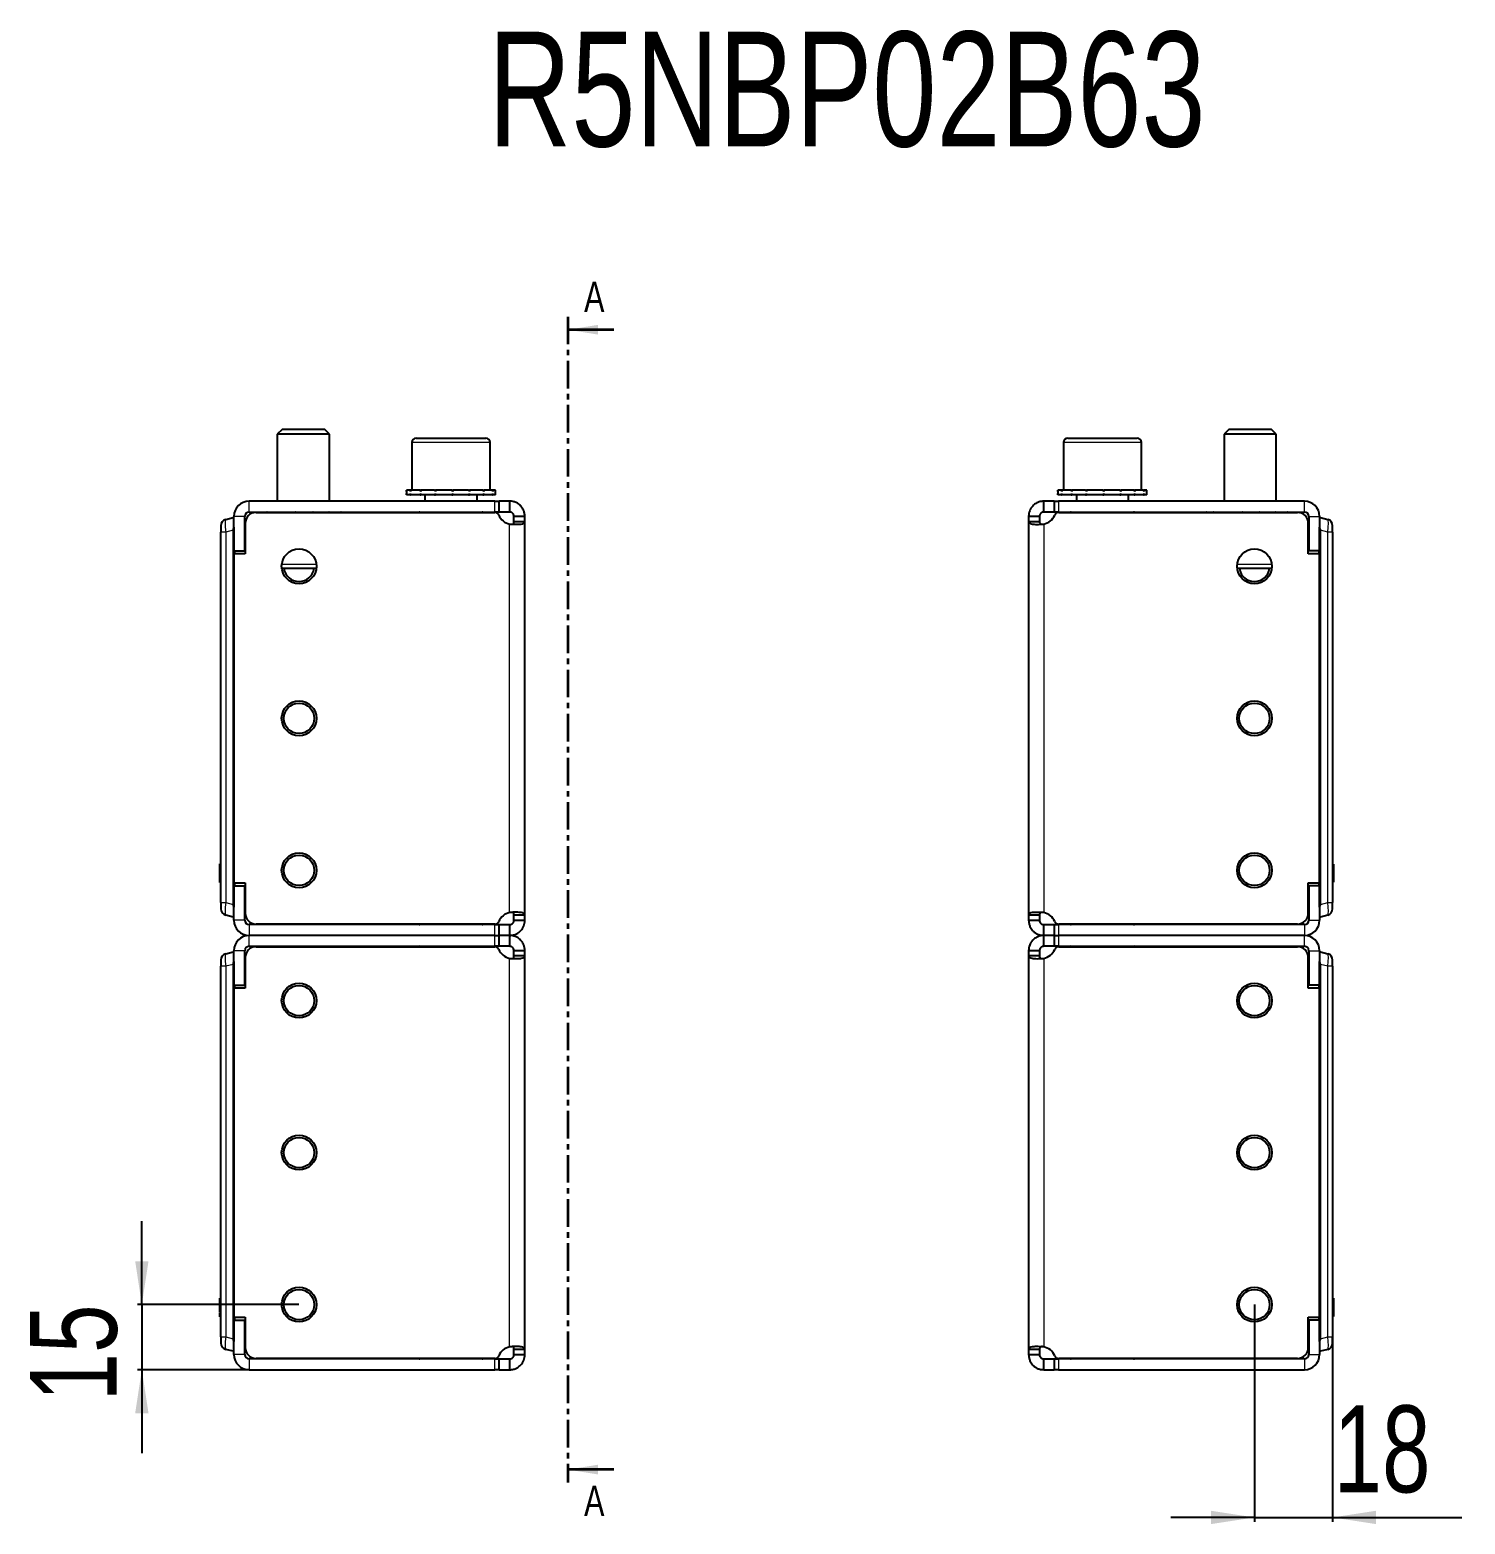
# Model space of a CAD drawing. Header units: millimetres. Extents: x 0 to 1721, y -57 to 598.
# Drawn here: x 708.4 to 1038.9, y 253.8 to 597.9 of the extents above; entities that cross this region are included whole.
import ezdxf

# ---------------------------------------------------------------- set-up
doc = ezdxf.new("R2010")
doc.units = ezdxf.units.MM
doc.linetypes.add('CENTER', pattern=[10.16, 6.35, -1.27, 1.27, -1.27])
doc.layers.add('FORMAT', color=7, linetype='Continuous')
doc.styles.add('SLDTEXTSTYLE0', font='TXT', dxfattribs={"width": 0.75})
doc.dimstyles.new('SLDDIMSTYLE1', dxfattribs={"dimtxt": 20, "dimasz": 10, "dimexe": 0, "dimexo": 0.0625, "dimgap": 5, "dimtad": 2, "dimdec": 1, "dimrnd": 1e-09, "dimzin": 12, "dimdsep": 46, "dimtxsty": 'SLDTEXTSTYLE0', "dimsah": 1, "dimcen": 0.09, "dimadec": 0, "dimazin": 3, "dimtfac": 1, "dimtmove": 0, "dimatfit": 0, "dimfxl": 0, "dimfrac": 2, "dimtolj": 1, "dimtzin": 12, "dimarcsym": 0})

# ---------------------------------------------------------------- blocks, each defined once
blk = doc.blocks.new('_D_3')
at = {"layer": 'FORMAT'}
for p, q in [((734.19, 304.39), (734.19, 323.62)), ((770.38, 304.39), (733.19, 304.39)), ((734.19, 304.39), (734.19, 289.39)), ((758.88, 289.39), (733.19, 289.39)), ((734.19, 289.39), (734.19, 270.16))]:
    blk.add_line(p, q, dxfattribs=at)
for points in [[(734.19, 304.39), (735.73, 314.39), (732.66, 314.39)], [(734.19, 289.39), (732.66, 279.39), (735.73, 279.39)]]:
    blk.add_solid(points, dxfattribs=at)
at = {"layer": 'FORMAT', "insert": (708.41, 282.11), "char_height": 20, "attachment_point": 1, "rotation": 90, "style": 'SLDTEXTSTYLE0'}
blk.add_mtext('15', dxfattribs=at)
blk = doc.blocks.new('_D_4')
at = {"layer": 'FORMAT'}
for p, q in [((990.39, 304.38), (990.39, 254.38)), ((1008.39, 299.63), (1008.39, 254.38)), ((990.39, 255.38), (971.16, 255.38)), ((990.39, 255.38), (1008.39, 255.38)), ((1008.39, 255.38), (1038.17, 255.38))]:
    blk.add_line(p, q, dxfattribs=at)
for points in [[(990.39, 255.38), (980.39, 256.92), (980.39, 253.85)], [(1008.39, 255.38), (1018.39, 253.85), (1018.39, 256.92)]]:
    blk.add_solid(points, dxfattribs=at)
at = {"layer": 'FORMAT', "insert": (1008.62, 281.17), "char_height": 20, "attachment_point": 1, "style": 'SLDTEXTSTYLE0'}
blk.add_mtext('18', dxfattribs=at)

msp = doc.modelspace()

# ---------------------------------------------------------------- linework, layer by layer
at = {"color": 7, "linetype": 'CENTER', "lineweight": 35}
msp.add_line((832.26, 531.87), (832.26, 263.4), dxfattribs=at)
at = {"color": 7, "linetype": 'Continuous', "lineweight": 35}
for p, q in [((842.9, 528.87), (832.26, 528.87)), ((842.9, 266.4), (832.26, 266.4))]:
    msp.add_line(p, q, dxfattribs=at)
at = {"color": 7, "linetype": 'Continuous', "lineweight": 25}
for p, q in [((766.47, 505.89), (765.39, 504.82)), ((776.32, 505.89), (766.47, 505.89)), ((777.39, 504.82), (776.32, 505.89)), ((984.47, 505.89), (983.39, 504.82)), ((994.32, 505.89), (984.47, 505.89)), ((995.39, 504.82), (994.32, 505.89)), ((765.39, 504.82), (765.39, 489.39)), ((777.39, 504.82), (765.39, 504.82)), ((777.39, 489.39), (777.39, 504.82)), ((796.39, 502.89), (796.39, 491.89)), ((797.39, 503.89), (813.39, 503.89)), ((813.39, 503.89), (813.39, 503.89)), ((814.39, 491.89), (814.39, 502.89)), ((946.39, 502.89), (946.39, 491.89)), ((947.39, 503.89), (963.39, 503.89)), ((964.39, 491.89), (964.39, 502.89)), ((983.39, 504.82), (983.39, 489.39)), ((995.39, 504.82), (983.39, 504.82)), ((995.39, 489.39), (995.39, 504.82)), ((815.49, 489.39), (758.89, 489.39)), ((795.14, 491.89), (795.14, 490.89)), ((795.15, 491.89), (795.15, 491.64)), ((795.98, 491.89), (795.15, 491.89)), ((795.15, 491.89), (795.15, 491.89)), ((795.15, 490.89), (795.15, 491.14)), ((795.98, 490.89), (795.15, 490.89)), ((795.15, 490.89), (795.15, 490.89)), ((795.98, 491.89), (796.08, 491.89)), ((795.98, 490.89), (796.08, 490.89)), ((796.08, 491.89), (796.08, 491.64)), ((798.25, 491.89), (796.08, 491.89)), ((796.08, 490.89), (796.08, 491.14)), ((798.25, 490.89), (796.08, 490.89)), ((798.25, 491.89), (798.43, 491.89)), ((798.25, 490.89), (798.43, 490.89)), ((798.43, 491.89), (798.43, 491.64)), ((801.61, 491.89), (798.43, 491.89)), ((798.43, 490.89), (798.43, 491.14)), ((801.61, 490.89), (798.43, 490.89)), ((799.39, 490.89), (799.39, 489.39)), ((801.61, 491.89), (801.84, 491.89)), ((801.61, 490.89), (801.84, 490.89)), ((801.84, 491.89), (801.84, 491.64)), ((805.54, 491.89), (801.84, 491.89)), ((801.84, 490.89), (801.84, 491.14)), ((805.54, 490.89), (801.84, 490.89)), ((805.54, 491.89), (805.79, 491.89)), ((805.54, 491.89), (805.62, 491.89)), ((805.54, 490.89), (805.69, 490.89)), ((805.69, 490.89), (805.79, 490.89)), ((805.74, 491.89), (805.79, 491.89)), ((805.79, 491.89), (805.79, 491.64)), ((809.45, 491.89), (805.79, 491.89)), ((805.79, 490.89), (805.79, 491.14)), ((809.45, 490.89), (805.79, 490.89)), ((809.45, 491.89), (809.68, 491.89)), ((809.45, 490.89), (809.68, 490.89)), ((809.68, 491.89), (809.68, 491.64)), ((812.74, 491.89), (809.68, 491.89)), ((809.68, 490.89), (809.68, 491.14)), ((812.74, 490.89), (809.68, 490.89)), ((811.39, 489.39), (811.39, 490.89)), ((812.74, 491.89), (812.92, 491.89)), ((812.74, 490.89), (812.92, 490.89)), ((812.92, 491.89), (812.92, 491.64)), ((814.92, 491.89), (812.92, 491.89)), ((812.92, 490.89), (812.92, 491.14)), ((814.92, 490.89), (812.92, 490.89)), ((814.92, 491.89), (815.01, 491.89)), ((814.92, 490.89), (815.01, 490.89)), ((815.01, 491.89), (815.01, 491.64)), ((815.64, 491.89), (815.01, 491.89)), ((815.01, 490.89), (815.01, 491.14)), ((815.64, 490.89), (815.01, 490.89)), ((815.49, 489.39), (816.49, 489.39)), ((815.64, 490.89), (815.64, 491.89)), ((816.49, 486.89), (816.49, 489.39)), ((818.89, 489.39), (816.49, 489.39)), ((818.89, 489.39), (818.89, 486.89)), ((941.89, 486.89), (941.89, 489.39)), ((944.3, 489.39), (941.89, 489.39)), ((944.3, 489.39), (944.3, 486.89)), ((944.3, 489.39), (945.3, 489.39)), ((945.14, 491.89), (945.14, 490.89)), ((945.14, 491.89), (945.15, 491.89)), ((945.14, 490.89), (945.15, 490.89)), ((945.15, 491.89), (945.15, 491.64)), ((945.94, 491.89), (945.15, 491.89)), ((945.15, 490.89), (945.15, 491.14)), ((945.94, 490.89), (945.15, 490.89)), ((1001.89, 489.39), (945.3, 489.39)), ((945.94, 491.89), (946.04, 491.89)), ((945.94, 490.89), (946.04, 490.89)), ((946.04, 491.89), (946.04, 491.64)), ((948.18, 491.89), (946.04, 491.89)), ((946.04, 490.89), (946.04, 491.14)), ((948.18, 490.89), (946.04, 490.89)), ((948.18, 491.89), (948.36, 491.89)), ((948.18, 490.89), (948.36, 490.89)), ((948.36, 491.89), (948.36, 491.64)), ((951.52, 491.89), (948.36, 491.89)), ((948.36, 490.89), (948.36, 491.14)), ((951.52, 490.89), (948.36, 490.89)), ((949.39, 490.89), (949.39, 489.39)), ((951.52, 491.89), (951.75, 491.89)), ((951.52, 490.89), (951.75, 490.89)), ((951.75, 491.89), (951.75, 491.64)), ((955.45, 491.89), (951.75, 491.89)), ((951.75, 490.89), (951.75, 491.14)), ((955.45, 490.89), (951.75, 490.89)), ((955.45, 491.89), (955.53, 491.89)), ((955.45, 490.89), (955.62, 490.89)), ((955.62, 490.89), (955.7, 490.89)), ((955.66, 491.89), (955.7, 491.89)), ((955.7, 491.89), (955.7, 491.64)), ((959.37, 491.89), (955.7, 491.89)), ((955.7, 490.89), (955.7, 491.14)), ((959.37, 490.89), (955.7, 490.89)), ((959.37, 491.89), (959.59, 491.89)), ((959.37, 490.89), (959.59, 490.89)), ((959.59, 491.89), (959.59, 491.64)), ((962.68, 491.89), (959.59, 491.89)), ((959.59, 490.89), (959.59, 491.14)), ((962.68, 490.89), (959.59, 490.89)), ((961.39, 489.39), (961.39, 490.89)), ((962.68, 491.89), (962.85, 491.89)), ((962.68, 490.89), (962.85, 490.89)), ((962.85, 491.89), (962.85, 491.64)), ((964.88, 491.89), (962.85, 491.89)), ((962.85, 490.89), (962.85, 491.14)), ((964.88, 490.89), (962.85, 490.89)), ((964.88, 491.89), (964.98, 491.89)), ((964.88, 490.89), (964.98, 490.89)), ((964.98, 491.89), (964.98, 491.64)), ((965.64, 491.89), (964.98, 491.89)), ((964.98, 490.89), (964.98, 491.14)), ((965.64, 490.89), (964.98, 490.89)), ((965.64, 490.89), (965.64, 491.89)), ((753.51, 485.19), (755.19, 485.64)), ((755.19, 485.64), (755.39, 485.64)), ((755.39, 477.94), (755.39, 485.89)), ((757.89, 477.94), (757.89, 485.89)), ((758.89, 486.89), (815.49, 486.89)), ((760.49, 486.79), (815.47, 486.79)), ((761.14, 486.89), (761.14, 486.79)), ((761.44, 486.89), (761.44, 486.79)), ((763.12, 486.89), (763.12, 486.79)), ((766.07, 486.89), (766.07, 486.79)), ((769.83, 486.89), (769.83, 486.79)), ((773.82, 486.89), (773.82, 486.79)), ((777.45, 486.89), (777.45, 486.79)), ((780.15, 486.89), (780.15, 486.79)), ((781.52, 486.89), (781.52, 486.79)), ((781.64, 486.79), (781.64, 486.89)), ((816.49, 486.89), (815.49, 486.89)), ((818.89, 486.89), (816.49, 486.89)), ((822.39, 485.89), (819.89, 485.89)), ((819.89, 484.67), (819.89, 485.89)), ((822.39, 484.67), (822.39, 485.89)), ((938.39, 485.89), (938.39, 484.67)), ((940.89, 485.89), (938.39, 485.89)), ((940.89, 485.89), (940.89, 484.67)), ((944.3, 486.89), (941.89, 486.89)), ((945.3, 486.89), (944.3, 486.89)), ((945.3, 486.89), (1001.89, 486.89)), ((945.32, 486.79), (1000.29, 486.79)), ((979.14, 486.89), (979.14, 486.79)), ((979.44, 486.89), (979.44, 486.79)), ((981.12, 486.89), (981.12, 486.79)), ((984.07, 486.89), (984.07, 486.79)), ((987.83, 486.89), (987.83, 486.79)), ((991.82, 486.89), (991.82, 486.79)), ((995.45, 486.89), (995.45, 486.79)), ((998.15, 486.89), (998.15, 486.79)), ((999.52, 486.89), (999.52, 486.79)), ((999.64, 486.79), (999.64, 486.89)), ((1002.89, 485.89), (1002.89, 477.94)), ((1005.39, 485.89), (1005.39, 477.94)), ((1005.39, 485.64), (1005.59, 485.64)), ((1005.59, 485.64), (1007.28, 485.19)), ((752.39, 483.74), (752.39, 482.29)), ((752.39, 407.84), (752.39, 482.29)), ((755.19, 482.74), (755.19, 396.54)), ((755.39, 483.37), (755.39, 395.92)), ((757.99, 484.29), (757.99, 477.29)), ((822.39, 484.67), (819.89, 484.67)), ((822.39, 394.11), (822.39, 484.67)), ((938.39, 484.67), (938.39, 394.11)), ((940.89, 484.67), (938.39, 484.67)), ((1002.79, 477.29), (1002.79, 484.29)), ((1005.39, 395.92), (1005.39, 483.37)), ((1005.59, 396.54), (1005.59, 482.74)), ((1008.39, 482.29), (1008.39, 483.74)), ((1008.39, 482.29), (1008.39, 407.84)), ((757.99, 478.87), (757.89, 478.66)), ((1002.79, 478.87), (1002.89, 478.66)), ((755.39, 477.94), (757.89, 477.94)), ((755.39, 401.49), (755.39, 477.29)), ((757.99, 477.29), (755.39, 477.29)), ((1005.39, 477.29), (1002.79, 477.29)), ((1005.39, 477.94), (1002.89, 477.94)), ((1005.39, 477.29), (1005.39, 401.49)), ((774.36, 473.89), (766.43, 473.89)), ((994.36, 473.89), (986.43, 473.89)), ((752.39, 399.64), (752.39, 407.84)), ((1008.39, 407.84), (1008.39, 399.64)), ((752.19, 405.9), (752.39, 405.9)), ((752.19, 405.55), (752.39, 405.55)), ((752.19, 404.82), (752.19, 405.55)), ((752.19, 404.82), (752.39, 404.82)), ((752.19, 403.87), (752.19, 403.98)), ((1008.59, 405.9), (1008.39, 405.9)), ((1008.59, 405.86), (1008.39, 405.86)), ((1008.59, 405.84), (1008.39, 405.84)), ((1008.59, 405.4), (1008.59, 402.08)), ((752.19, 402.42), (752.39, 402.42)), ((752.19, 401.88), (752.19, 402.42)), ((752.19, 401.88), (752.39, 401.88)), ((752.19, 401.59), (752.39, 401.59)), ((752.39, 396.99), (752.39, 399.64)), ((755.39, 401.49), (757.99, 401.49)), ((755.39, 400.84), (757.89, 400.84)), ((755.39, 392.89), (755.39, 400.84)), ((757.89, 392.89), (757.89, 400.84)), ((757.99, 400.41), (757.89, 400.63)), ((757.99, 401.49), (757.99, 394.49)), ((1002.79, 401.49), (1005.39, 401.49)), ((1002.79, 394.49), (1002.79, 401.49)), ((1002.79, 400.41), (1002.89, 400.63)), ((1002.89, 400.84), (1002.89, 392.89)), ((1005.39, 400.84), (1002.89, 400.84)), ((1005.39, 400.84), (1005.39, 392.89)), ((1008.59, 401.64), (1008.39, 401.64)), ((1008.59, 401.59), (1008.39, 401.59)), ((1008.39, 399.64), (1008.39, 396.99)), ((752.39, 396.99), (752.39, 395.54)), ((1008.39, 395.54), (1008.39, 396.99)), ((755.19, 393.64), (753.51, 394.09)), ((755.39, 393.64), (755.19, 393.64)), ((819.89, 394.11), (822.39, 394.11)), ((819.89, 392.89), (819.89, 394.11)), ((819.89, 392.89), (822.39, 392.89)), ((822.39, 392.89), (822.39, 394.11)), ((938.39, 394.11), (940.89, 394.11)), ((938.39, 394.11), (938.39, 392.89)), ((938.39, 392.89), (940.89, 392.89)), ((940.89, 394.11), (940.89, 392.89)), ((1005.59, 393.64), (1005.39, 393.64)), ((1007.28, 394.09), (1005.59, 393.64)), ((815.49, 391.89), (758.89, 391.89)), ((815.49, 389.39), (758.89, 389.39)), ((815.47, 391.99), (760.49, 391.99)), ((815.49, 391.89), (816.49, 391.89)), ((815.49, 389.39), (816.49, 389.39)), ((816.49, 389.39), (816.49, 391.89)), ((816.49, 391.89), (818.89, 391.89)), ((816.49, 386.89), (816.49, 389.39)), ((818.89, 389.39), (816.49, 389.39)), ((818.89, 391.89), (818.89, 389.39)), ((818.89, 389.39), (818.89, 386.89)), ((941.89, 389.39), (941.89, 391.89)), ((941.89, 391.89), (944.3, 391.89)), ((941.89, 386.89), (941.89, 389.39)), ((944.3, 389.39), (941.89, 389.39)), ((944.3, 391.89), (944.3, 389.39)), ((944.3, 391.89), (945.3, 391.89)), ((944.3, 389.39), (944.3, 386.89)), ((944.3, 389.39), (945.3, 389.39)), ((1001.89, 391.89), (945.3, 391.89)), ((1001.89, 389.39), (945.3, 389.39)), ((1000.29, 391.99), (945.32, 391.99)), ((753.51, 385.19), (755.19, 385.64)), ((755.19, 385.64), (755.39, 385.64)), ((755.39, 377.94), (755.39, 385.89)), ((757.89, 377.94), (757.89, 385.89)), ((758.89, 386.89), (815.49, 386.89)), ((760.49, 386.79), (815.47, 386.79)), ((816.49, 386.89), (815.49, 386.89)), ((818.89, 386.89), (816.49, 386.89)), ((822.39, 385.89), (819.89, 385.89)), ((819.89, 384.67), (819.89, 385.89)), ((822.39, 384.67), (822.39, 385.89)), ((938.39, 385.89), (938.39, 384.67)), ((940.89, 385.89), (938.39, 385.89)), ((940.89, 385.89), (940.89, 384.67)), ((944.3, 386.89), (941.89, 386.89)), ((945.3, 386.89), (944.3, 386.89)), ((945.3, 386.89), (1001.89, 386.89)), ((945.32, 386.79), (1000.29, 386.79)), ((1002.89, 385.89), (1002.89, 377.94)), ((1005.39, 385.89), (1005.39, 377.94)), ((1005.39, 385.64), (1005.59, 385.64)), ((1005.59, 385.64), (1007.28, 385.19)), ((752.39, 383.74), (752.39, 382.29)), ((752.39, 307.84), (752.39, 382.29)), ((755.19, 382.74), (755.19, 296.54)), ((755.39, 383.37), (755.39, 295.92)), ((757.99, 384.29), (757.99, 377.29)), ((822.39, 384.67), (819.89, 384.67)), ((822.39, 294.11), (822.39, 384.67)), ((938.39, 384.67), (938.39, 294.11)), ((940.89, 384.67), (938.39, 384.67)), ((1002.79, 377.29), (1002.79, 384.29)), ((1005.39, 295.92), (1005.39, 383.37)), ((1005.59, 296.54), (1005.59, 382.74)), ((1008.39, 382.29), (1008.39, 383.74)), ((1008.39, 382.29), (1008.39, 307.84)), ((757.99, 378.87), (757.89, 378.66)), ((1002.79, 378.87), (1002.89, 378.66)), ((755.39, 377.94), (757.89, 377.94)), ((755.39, 301.49), (755.39, 377.29)), ((757.99, 377.29), (755.39, 377.29)), ((1005.39, 377.29), (1002.79, 377.29)), ((1005.39, 377.94), (1002.89, 377.94)), ((1005.39, 377.29), (1005.39, 301.49)), ((752.39, 299.64), (752.39, 307.84)), ((1008.39, 307.84), (1008.39, 299.64)), ((752.19, 305.9), (752.39, 305.9)), ((752.19, 305.55), (752.39, 305.55)), ((752.19, 304.82), (752.19, 305.55)), ((752.19, 304.82), (752.39, 304.82)), ((752.19, 303.87), (752.19, 303.98)), ((1008.59, 305.9), (1008.39, 305.9)), ((1008.59, 305.86), (1008.39, 305.86)), ((1008.59, 305.84), (1008.39, 305.84)), ((1008.59, 305.4), (1008.59, 302.08)), ((752.19, 302.42), (752.39, 302.42)), ((752.19, 301.88), (752.19, 302.42)), ((752.19, 301.88), (752.39, 301.88)), ((752.19, 301.59), (752.39, 301.59)), ((752.39, 296.99), (752.39, 299.64)), ((755.39, 301.49), (757.99, 301.49)), ((755.39, 292.89), (755.39, 300.84)), ((755.39, 300.84), (757.89, 300.84)), ((757.89, 292.89), (757.89, 300.84)), ((757.99, 300.41), (757.89, 300.63)), ((757.99, 301.49), (757.99, 294.49)), ((1002.79, 301.49), (1005.39, 301.49)), ((1002.79, 294.49), (1002.79, 301.49)), ((1002.79, 300.41), (1002.89, 300.63)), ((1002.89, 300.84), (1002.89, 292.89)), ((1005.39, 300.84), (1002.89, 300.84)), ((1005.39, 300.84), (1005.39, 292.89)), ((1008.59, 301.64), (1008.39, 301.64)), ((1008.59, 301.59), (1008.39, 301.59)), ((1008.39, 299.64), (1008.39, 296.99)), ((752.39, 296.99), (752.39, 295.54)), ((1008.39, 295.54), (1008.39, 296.99)), ((755.19, 293.64), (753.51, 294.09)), ((755.39, 293.64), (755.19, 293.64)), ((819.89, 294.11), (822.39, 294.11)), ((819.89, 292.89), (819.89, 294.11)), ((819.89, 292.89), (822.39, 292.89)), ((822.39, 292.89), (822.39, 294.11)), ((938.39, 294.11), (940.89, 294.11)), ((938.39, 294.11), (938.39, 292.89)), ((938.39, 292.89), (940.89, 292.89)), ((940.89, 294.11), (940.89, 292.89)), ((1005.59, 293.64), (1005.39, 293.64)), ((1007.28, 294.09), (1005.59, 293.64)), ((815.49, 291.89), (758.89, 291.89)), ((758.89, 289.39), (815.49, 289.39)), ((815.47, 291.99), (760.49, 291.99)), ((815.49, 291.89), (816.49, 291.89)), ((816.49, 289.39), (815.49, 289.39)), ((816.49, 289.39), (816.49, 291.89)), ((816.49, 291.89), (818.89, 291.89)), ((816.49, 289.39), (818.89, 289.39)), ((818.89, 291.89), (818.89, 289.39)), ((941.89, 289.39), (941.89, 291.89)), ((941.89, 291.89), (944.3, 291.89)), ((941.89, 289.39), (944.3, 289.39)), ((944.3, 291.89), (944.3, 289.39)), ((944.3, 291.89), (945.3, 291.89)), ((945.3, 289.39), (944.3, 289.39)), ((1001.89, 291.89), (945.3, 291.89)), ((945.3, 289.39), (1001.89, 289.39)), ((1000.29, 291.99), (945.32, 291.99))]:
    msp.add_line(p, q, dxfattribs=at)
at = {"color": 8, "linetype": 'Continuous', "lineweight": 18}
for p, q in [((814.39, 502.89), (796.39, 502.89)), ((964.39, 502.89), (946.39, 502.89)), ((758.89, 486.89), (758.89, 489.39)), ((815.49, 486.89), (815.49, 489.39)), ((945.3, 489.39), (945.3, 486.89)), ((1001.89, 486.89), (1001.89, 489.39)), ((757.89, 485.89), (755.39, 485.89)), ((1002.89, 485.89), (1005.39, 485.89)), ((753.51, 482.29), (752.39, 482.29)), ((755.19, 482.74), (753.51, 482.29)), ((753.51, 482.29), (753.51, 396.99)), ((818.89, 394.67), (818.89, 484.12)), ((941.89, 484.12), (941.89, 394.67)), ((1007.28, 482.29), (1005.59, 482.74)), ((1007.28, 396.99), (1007.28, 482.29)), ((1008.39, 482.29), (1007.28, 482.29)), ((755.59, 477.94), (755.59, 477.29)), ((766.43, 474.89), (774.36, 474.89)), ((986.43, 474.89), (994.36, 474.89)), ((1005.2, 477.29), (1005.2, 477.94)), ((752.19, 403.7), (752.39, 403.7)), ((1008.59, 405.4), (1008.39, 405.4)), ((755.59, 401.49), (755.59, 400.84)), ((1005.2, 400.84), (1005.2, 401.49)), ((1008.59, 402.08), (1008.39, 402.08)), ((752.39, 396.99), (753.51, 396.99)), ((753.51, 396.99), (755.19, 396.54)), ((1005.59, 396.54), (1007.28, 396.99)), ((1007.28, 396.99), (1008.39, 396.99)), ((757.89, 392.89), (755.39, 392.89)), ((1002.89, 392.89), (1005.39, 392.89)), ((758.89, 391.89), (758.89, 389.39)), ((758.89, 386.89), (758.89, 389.39)), ((815.49, 389.39), (815.49, 391.89)), ((815.49, 386.89), (815.49, 389.39)), ((945.3, 391.89), (945.3, 389.39)), ((945.3, 389.39), (945.3, 386.89)), ((1001.89, 391.89), (1001.89, 389.39)), ((1001.89, 386.89), (1001.89, 389.39)), ((757.89, 385.89), (755.39, 385.89)), ((1002.89, 385.89), (1005.39, 385.89)), ((753.51, 382.29), (752.39, 382.29)), ((755.19, 382.74), (753.51, 382.29)), ((753.51, 382.29), (753.51, 296.99)), ((818.89, 294.67), (818.89, 384.12)), ((941.89, 384.12), (941.89, 294.67)), ((1007.28, 382.29), (1005.59, 382.74)), ((1007.28, 296.99), (1007.28, 382.29)), ((1008.39, 382.29), (1007.28, 382.29)), ((755.59, 377.94), (755.59, 377.29)), ((1005.2, 377.29), (1005.2, 377.94)), ((752.19, 303.7), (752.39, 303.7)), ((1008.59, 305.4), (1008.39, 305.4)), ((755.59, 301.49), (755.59, 300.84)), ((1005.2, 300.84), (1005.2, 301.49)), ((1008.59, 302.08), (1008.39, 302.08)), ((752.39, 296.99), (753.51, 296.99)), ((753.51, 296.99), (755.19, 296.54)), ((1005.59, 296.54), (1007.28, 296.99)), ((1007.28, 296.99), (1008.39, 296.99)), ((757.89, 292.89), (755.39, 292.89)), ((1002.89, 292.89), (1005.39, 292.89)), ((758.89, 291.89), (758.89, 289.39)), ((815.49, 289.39), (815.49, 291.89)), ((945.3, 291.89), (945.3, 289.39)), ((1001.89, 291.89), (1001.89, 289.39))]:
    msp.add_line(p, q, dxfattribs=at)
at = {"color": 7, "linetype": 'Continuous', "lineweight": 25}
for centre, radius in [((770.39, 474.39), 4), ((990.39, 474.39), 4), ((770.39, 439.39), 4), ((770.39, 439.39), 3.5), ((990.39, 439.39), 4), ((990.39, 439.39), 3.5), ((770.39, 404.39), 4), ((770.39, 404.39), 3.5), ((990.39, 404.39), 4), ((990.39, 404.39), 3.5), ((770.39, 374.39), 4), ((770.39, 374.39), 3.5), ((990.39, 374.39), 4), ((990.39, 374.39), 3.5), ((770.39, 339.39), 4), ((770.39, 339.39), 3.5), ((990.39, 339.39), 4), ((990.39, 339.39), 3.5), ((770.39, 304.39), 4), ((770.39, 304.39), 3.5), ((990.39, 304.39), 4), ((990.39, 304.39), 3.5)]:
    msp.add_circle(centre, radius, dxfattribs=at)
for centre, radius, start, end in [((797.39, 502.89), 1, 90, 180), ((813.39, 502.89), 1, 0, 90), ((947.39, 502.89), 1, 90, 180), ((963.39, 502.89), 1, 0, 90), ((758.89, 485.89), 3.5, 90, 180), ((1001.89, 485.89), 3.5, 360, 90), ((753.89, 483.74), 1.5, 105, 180), ((758.89, 485.89), 1, 90, 180), ((760.49, 484.29), 2.5, 90, 180), ((798.04, 486.54), 0.35, 45.5847, 90), ((812.74, 486.54), 0.35, 90, 134.4153), ((815.47, 485.79), 1, 22.8854, 90), ((819.62, 487.54), 3.5, 202.8854, 258.1052), ((941.17, 487.54), 3.5, 281.8948, 337.1146), ((945.32, 485.79), 1, 90, 157.1146), ((948.04, 486.54), 0.35, 45.5847, 90), ((962.74, 486.54), 0.35, 90, 134.4153), ((1000.29, 484.29), 2.5, 360, 90), ((1001.89, 485.89), 1, 360, 90), ((1006.89, 483.74), 1.5, 0, 75), ((770.39, 474.39), 3.5, 188.2132, 351.7868), ((990.39, 474.39), 3.5, 188.2132, 351.7868), ((753.89, 395.54), 1.5, 180, 255), ((758.89, 392.89), 3.5, 180, 270), ((758.89, 392.89), 1, 180, 270), ((760.49, 394.49), 2.5, 180, 270), ((815.47, 392.99), 1, 270, 337.1146), ((819.62, 391.24), 3.5, 101.8948, 157.1146), ((941.17, 391.24), 3.5, 22.8854, 78.1052), ((945.32, 392.99), 1, 202.8854, 270), ((1000.29, 394.49), 2.5, 270, 0), ((1001.89, 392.89), 3.5, 270, 0), ((1001.89, 392.89), 1, 270, 0), ((1006.89, 395.54), 1.5, 285, 0), ((758.89, 385.89), 3.5, 90, 180), ((798.04, 392.24), 0.35, 270, 314.4153), ((812.74, 392.24), 0.35, 225.5847, 270), ((948.04, 392.24), 0.35, 270, 314.4153), ((962.74, 392.24), 0.35, 225.5847, 270), ((1001.89, 385.89), 3.5, 360, 90), ((758.89, 385.89), 1, 90, 180), ((760.49, 384.29), 2.5, 90, 180), ((798.04, 386.54), 0.35, 45.5847, 90), ((812.74, 386.54), 0.35, 90, 134.4153), ((815.47, 385.79), 1, 22.8854, 90), ((819.62, 387.54), 3.5, 202.8854, 258.1052), ((941.17, 387.54), 3.5, 281.8948, 337.1146), ((945.32, 385.79), 1, 90, 157.1146), ((948.04, 386.54), 0.35, 45.5847, 90), ((962.74, 386.54), 0.35, 90, 134.4153), ((1000.29, 384.29), 2.5, 360, 90), ((1001.89, 385.89), 1, 360, 90), ((753.89, 383.74), 1.5, 105, 180), ((1006.89, 383.74), 1.5, 0, 75), ((753.89, 295.54), 1.5, 180, 255), ((758.89, 292.89), 3.5, 180, 270), ((758.89, 292.89), 1, 180, 270), ((760.49, 294.49), 2.5, 180, 270), ((815.47, 292.99), 1, 270, 337.1146), ((819.62, 291.24), 3.5, 101.8948, 157.1146), ((941.17, 291.24), 3.5, 22.8854, 78.1052), ((945.32, 292.99), 1, 202.8854, 270), ((1000.29, 294.49), 2.5, 270, 0), ((1001.89, 292.89), 3.5, 270, 0), ((1001.89, 292.89), 1, 270, 0), ((1006.89, 295.54), 1.5, 285, 0), ((798.04, 292.24), 0.35, 270, 314.4153), ((812.74, 292.24), 0.35, 225.5847, 270), ((948.04, 292.24), 0.35, 270, 314.4153), ((962.74, 292.24), 0.35, 225.5847, 270)]:
    msp.add_arc(centre, radius, start, end, dxfattribs=at)
at = {"color": 8, "linetype": 'Continuous', "lineweight": 18}
for centre, major_axis, start_param, end_param in [((753.89, 482.19), (-0.38, 3), 0.016741, 1.520499), ((1006.89, 482.19), (0.38, 3), 4.762686, 6.266445), ((753.89, 397.1), (0.38, 3), 1.621093, 3.124852), ((1006.89, 397.1), (-0.38, 3), 3.158333, 4.662092), ((753.89, 382.19), (-0.38, 3), 0.016741, 1.520499), ((1006.89, 382.19), (0.38, 3), 4.762686, 6.266445), ((753.89, 297.1), (0.38, 3), 1.621093, 3.124852), ((1006.89, 297.1), (-0.38, 3), 3.158333, 4.662092)]:
    msp.add_ellipse(centre, major_axis=major_axis, ratio=0.123038, start_param=start_param, end_param=end_param, dxfattribs=at)
at = {"color": 7, "linetype": 'Continuous', "lineweight": 25}
for centre, major_axis, start_param, end_param in [((766.79, 485.64), (-11.57, -3.1), 6.030113, 6.216148), ((994, 485.64), (11.57, -3.1), 0.067037, 0.253072), ((766.79, 393.64), (-11.57, 3.1), 0.067037, 0.253072), ((994, 393.64), (11.57, 3.1), 6.030113, 6.216148), ((766.79, 385.64), (-11.57, -3.1), 6.030113, 6.216148), ((994, 385.64), (11.57, -3.1), 0.067037, 0.253072), ((766.79, 293.64), (-11.57, 3.1), 0.067037, 0.253072), ((994, 293.64), (11.57, 3.1), 6.030113, 6.216148)]:
    msp.add_ellipse(centre, major_axis=major_axis, ratio=0.250563, start_param=start_param, end_param=end_param, dxfattribs=at)
for points, knots in [([(795.15, 491.64), (795.15, 491.68), (795.15, 491.75), (795.15, 491.83), (795.15, 491.87), (795.15, 491.89)], [0, 0, 0, 0, 0.499981, 0.749988, 1, 1, 1, 1]), ([(795.15, 490.89), (795.15, 490.91), (795.15, 490.95), (795.15, 491.04), (795.15, 491.1), (795.15, 491.14)], [0, 0, 0, 0, 0.25014, 0.50028, 1, 1, 1, 1]), ([(796.08, 491.64), (796.07, 491.68), (796.04, 491.75), (796.01, 491.83), (795.99, 491.87), (795.98, 491.89)], [0, 0, 0, 0, 0.499981, 0.749988, 1, 1, 1, 1]), ([(795.98, 490.89), (795.99, 490.91), (796.01, 490.95), (796.04, 491.04), (796.07, 491.1), (796.08, 491.14)], [0, 0, 0, 0, 0.25014, 0.50028, 1, 1, 1, 1]), ([(798.43, 491.64), (798.4, 491.68), (798.36, 491.75), (798.3, 491.83), (798.27, 491.87), (798.25, 491.89)], [0, 0, 0, 0, 0.499981, 0.749988, 1, 1, 1, 1]), ([(798.25, 490.89), (798.27, 490.91), (798.3, 490.95), (798.36, 491.04), (798.4, 491.1), (798.43, 491.14)], [0, 0, 0, 0, 0.25014, 0.50028, 1, 1, 1, 1]), ([(801.84, 491.64), (801.8, 491.68), (801.74, 491.75), (801.67, 491.83), (801.63, 491.87), (801.61, 491.89)], [0, 0, 0, 0, 0.499981, 0.749988, 1, 1, 1, 1]), ([(801.61, 490.89), (801.63, 490.91), (801.67, 490.95), (801.74, 491.04), (801.8, 491.1), (801.84, 491.14)], [0, 0, 0, 0, 0.25014, 0.50028, 1, 1, 1, 1]), ([(805.79, 491.64), (805.75, 491.68), (805.69, 491.75), (805.6, 491.83), (805.56, 491.87), (805.54, 491.89)], [0, 0, 0, 0, 0.499981, 0.749988, 1, 1, 1, 1]), ([(805.54, 490.89), (805.56, 490.91), (805.6, 490.95), (805.69, 491.04), (805.75, 491.1), (805.79, 491.14)], [0, 0, 0, 0, 0.25014, 0.50028, 1, 1, 1, 1]), ([(805.79, 491.64), (805.77, 491.71), (805.74, 491.84), (805.71, 491.88), (805.69, 491.89)], [0, 0, 0, 0, 0.561794, 1, 1, 1, 1]), ([(805.79, 491.14), (805.77, 491.07), (805.74, 490.94), (805.71, 490.91), (805.69, 490.89)], [0, 0, 0, 0, 0.561794, 1, 1, 1, 1]), ([(809.68, 491.64), (809.64, 491.68), (809.58, 491.75), (809.51, 491.83), (809.47, 491.87), (809.45, 491.89)], [0, 0, 0, 0, 0.499981, 0.749988, 1, 1, 1, 1]), ([(809.45, 490.89), (809.47, 490.91), (809.51, 490.95), (809.58, 491.04), (809.64, 491.1), (809.68, 491.14)], [0, 0, 0, 0, 0.25014, 0.50028, 1, 1, 1, 1]), ([(812.92, 491.64), (812.89, 491.68), (812.85, 491.75), (812.79, 491.83), (812.76, 491.87), (812.74, 491.89)], [0, 0, 0, 0, 0.499981, 0.749988, 1, 1, 1, 1]), ([(812.74, 490.89), (812.76, 490.91), (812.79, 490.95), (812.85, 491.04), (812.89, 491.1), (812.92, 491.14)], [0, 0, 0, 0, 0.25014, 0.50028, 1, 1, 1, 1]), ([(815.01, 491.64), (814.99, 491.68), (814.97, 491.75), (814.94, 491.83), (814.93, 491.87), (814.92, 491.89)], [0, 0, 0, 0, 0.499981, 0.749988, 1, 1, 1, 1]), ([(814.92, 490.89), (814.93, 490.91), (814.94, 490.95), (814.97, 491.04), (814.99, 491.1), (815.01, 491.14)], [0, 0, 0, 0, 0.25014, 0.50028, 1, 1, 1, 1]), ([(822.39, 485.89), (822.38, 486.15), (822.35, 486.64), (822.06, 487.46), (821.6, 488.17), (820.97, 488.74), (820.36, 489.1), (819.65, 489.34), (819.15, 489.37), (818.89, 489.39)], [0, 0, 0, 0, 0.144067, 0.271276, 0.474907, 0.597997, 0.726338, 0.860245, 1, 1, 1, 1]), ([(941.89, 489.39), (941.6, 489.37), (941.05, 489.33), (940.15, 488.98), (939.26, 488.31), (938.54, 487.2), (938.44, 486.34), (938.39, 485.89)], [0, 0, 0, 0, 0.16069, 0.301312, 0.521951, 0.753573, 1, 1, 1, 1]), ([(945.15, 491.64), (945.15, 491.68), (945.15, 491.75), (945.15, 491.83), (945.14, 491.87), (945.14, 491.89)], [0, 0, 0, 0, 0.499981, 0.749988, 1, 1, 1, 1]), ([(945.14, 490.89), (945.14, 490.91), (945.15, 490.95), (945.15, 491.04), (945.15, 491.1), (945.15, 491.14)], [0, 0, 0, 0, 0.25014, 0.50028, 1, 1, 1, 1]), ([(946.04, 491.64), (946.03, 491.68), (946, 491.75), (945.97, 491.83), (945.95, 491.87), (945.94, 491.89)], [0, 0, 0, 0, 0.499981, 0.749988, 1, 1, 1, 1]), ([(945.94, 490.89), (945.95, 490.91), (945.97, 490.95), (946, 491.04), (946.03, 491.1), (946.04, 491.14)], [0, 0, 0, 0, 0.25014, 0.50028, 1, 1, 1, 1]), ([(948.36, 491.64), (948.33, 491.68), (948.29, 491.75), (948.23, 491.83), (948.2, 491.87), (948.18, 491.89)], [0, 0, 0, 0, 0.499981, 0.749988, 1, 1, 1, 1]), ([(948.18, 490.89), (948.2, 490.91), (948.23, 490.95), (948.29, 491.04), (948.33, 491.1), (948.36, 491.14)], [0, 0, 0, 0, 0.25014, 0.50028, 1, 1, 1, 1]), ([(951.75, 491.64), (951.71, 491.68), (951.66, 491.75), (951.58, 491.83), (951.54, 491.87), (951.52, 491.89)], [0, 0, 0, 0, 0.499981, 0.749988, 1, 1, 1, 1]), ([(951.52, 490.89), (951.54, 490.91), (951.58, 490.95), (951.66, 491.04), (951.71, 491.1), (951.75, 491.14)], [0, 0, 0, 0, 0.25014, 0.50028, 1, 1, 1, 1]), ([(955.7, 491.64), (955.65, 491.68), (955.59, 491.75), (955.51, 491.83), (955.47, 491.87), (955.45, 491.89)], [0, 0, 0, 0, 0.499981, 0.749988, 1, 1, 1, 1]), ([(955.45, 490.89), (955.47, 490.91), (955.51, 490.95), (955.59, 491.04), (955.65, 491.1), (955.7, 491.14)], [0, 0, 0, 0, 0.25014, 0.50028, 1, 1, 1, 1]), ([(955.7, 491.64), (955.68, 491.71), (955.66, 491.84), (955.63, 491.88), (955.62, 491.89)], [0, 0, 0, 0, 0.561794, 1, 1, 1, 1]), ([(955.7, 491.14), (955.68, 491.07), (955.66, 490.94), (955.63, 490.91), (955.62, 490.89)], [0, 0, 0, 0, 0.561794, 1, 1, 1, 1]), ([(959.59, 491.64), (959.56, 491.68), (959.5, 491.75), (959.42, 491.83), (959.38, 491.87), (959.37, 491.89)], [0, 0, 0, 0, 0.499981, 0.749988, 1, 1, 1, 1]), ([(959.37, 490.89), (959.38, 490.91), (959.42, 490.95), (959.5, 491.04), (959.56, 491.1), (959.59, 491.14)], [0, 0, 0, 0, 0.25014, 0.50028, 1, 1, 1, 1]), ([(962.85, 491.64), (962.82, 491.68), (962.78, 491.75), (962.72, 491.83), (962.69, 491.87), (962.68, 491.89)], [0, 0, 0, 0, 0.4999808, 0.7499881, 1, 1, 1, 1]), ([(962.68, 490.89), (962.69, 490.91), (962.72, 490.95), (962.78, 491.04), (962.82, 491.1), (962.85, 491.14)], [0, 0, 0, 0, 0.25014, 0.50028, 1, 1, 1, 1]), ([(964.98, 491.64), (964.96, 491.68), (964.94, 491.75), (964.91, 491.83), (964.89, 491.87), (964.88, 491.89)], [0, 0, 0, 0, 0.499981, 0.749988, 1, 1, 1, 1]), ([(964.88, 490.89), (964.89, 490.91), (964.91, 490.95), (964.94, 491.04), (964.96, 491.1), (964.98, 491.14)], [0, 0, 0, 0, 0.25014, 0.50028, 1, 1, 1, 1]), ([(761.4, 486.79), (761.4, 486.8), (761.39, 486.84), (761.38, 486.87), (761.38, 486.89)], [0, 0, 0, 0, 0.374848, 1, 1, 1, 1]), ([(763.04, 486.79), (763.03, 486.8), (763.01, 486.84), (762.99, 486.87), (762.98, 486.89)], [0, 0, 0, 0, 0.374848, 1, 1, 1, 1]), ([(765.94, 486.79), (765.93, 486.8), (765.9, 486.84), (765.88, 486.87), (765.86, 486.89)], [0, 0, 0, 0, 0.374848, 1, 1, 1, 1]), ([(769.68, 486.79), (769.67, 486.8), (769.64, 486.84), (769.6, 486.87), (769.58, 486.89)], [0, 0, 0, 0, 0.374848, 1, 1, 1, 1]), ([(773.68, 486.79), (773.67, 486.8), (773.63, 486.84), (773.6, 486.87), (773.58, 486.89)], [0, 0, 0, 0, 0.374848, 1, 1, 1, 1]), ([(777.33, 486.79), (777.32, 486.8), (777.29, 486.84), (777.26, 486.87), (777.25, 486.89)], [0, 0, 0, 0, 0.374848, 1, 1, 1, 1]), ([(780.07, 486.79), (780.07, 486.8), (780.05, 486.84), (780.03, 486.87), (780.02, 486.89)], [0, 0, 0, 0, 0.374848, 1, 1, 1, 1]), ([(781.5, 486.79), (781.5, 486.8), (781.49, 486.84), (781.49, 486.87), (781.48, 486.89)], [0, 0, 0, 0, 0.374848, 1, 1, 1, 1]), ([(819.89, 485.89), (819.88, 486.03), (819.86, 486.22), (819.73, 486.44), (819.63, 486.58), (819.49, 486.7), (819.31, 486.81), (819.11, 486.88), (818.97, 486.89), (818.89, 486.89)], [0, 0, 0, 0, 0.294103, 0.406373, 0.497014, 0.611853, 0.731691, 0.860101, 1, 1, 1, 1]), ([(941.89, 486.89), (941.81, 486.89), (941.66, 486.87), (941.45, 486.79), (941.28, 486.69), (941.15, 486.57), (941.04, 486.43), (940.92, 486.19), (940.91, 486.01), (940.89, 485.89)], [0, 0, 0, 0, 0.1567865, 0.2908092, 0.4035006, 0.4972984, 0.6071328, 0.7261813, 1, 1, 1, 1]), ([(979.4, 486.79), (979.4, 486.8), (979.39, 486.84), (979.38, 486.87), (979.38, 486.89)], [0, 0, 0, 0, 0.374848, 1, 1, 1, 1]), ([(981.04, 486.79), (981.03, 486.8), (981.01, 486.84), (980.99, 486.87), (980.98, 486.89)], [0, 0, 0, 0, 0.374848, 1, 1, 1, 1]), ([(983.94, 486.79), (983.93, 486.8), (983.9, 486.84), (983.88, 486.87), (983.86, 486.89)], [0, 0, 0, 0, 0.374848, 1, 1, 1, 1]), ([(987.68, 486.79), (987.67, 486.8), (987.64, 486.84), (987.6, 486.87), (987.58, 486.89)], [0, 0, 0, 0, 0.374848, 1, 1, 1, 1]), ([(991.68, 486.79), (991.67, 486.8), (991.63, 486.84), (991.6, 486.87), (991.58, 486.89)], [0, 0, 0, 0, 0.374848, 1, 1, 1, 1]), ([(995.33, 486.79), (995.32, 486.8), (995.29, 486.84), (995.26, 486.87), (995.25, 486.89)], [0, 0, 0, 0, 0.374848, 1, 1, 1, 1]), ([(998.07, 486.79), (998.07, 486.8), (998.05, 486.84), (998.03, 486.87), (998.02, 486.89)], [0, 0, 0, 0, 0.374848, 1, 1, 1, 1]), ([(999.5, 486.79), (999.5, 486.8), (999.49, 486.84), (999.49, 486.87), (999.48, 486.89)], [0, 0, 0, 0, 0.374848, 1, 1, 1, 1]), ([(818.89, 484.12), (819.21, 484.1), (819.8, 484.07), (820.75, 484.06), (821.61, 484.1), (822.27, 484.31), (822.35, 484.55), (822.39, 484.67)], [0, 0, 0, 0, 0.1708405, 0.3192172, 0.5481031, 0.7678223, 1, 1, 1, 1]), ([(818.89, 484.12), (818.98, 484.1), (819.15, 484.07), (819.37, 484.06), (819.54, 484.08), (819.67, 484.12), (819.77, 484.21), (819.87, 484.38), (819.89, 484.55), (819.89, 484.67)], [0, 0, 0, 0, 0.154359, 0.287283, 0.400435, 0.496544, 0.604314, 0.723151, 1, 1, 1, 1]), ([(938.39, 484.67), (938.45, 484.54), (938.53, 484.33), (939.1, 484.13), (939.7, 484.06), (940.34, 484.04), (941.08, 484.06), (941.62, 484.1), (941.89, 484.12)], [0, 0, 0, 0, 0.254149, 0.448213, 0.574908, 0.708872, 0.850468, 1, 1, 1, 1]), ([(940.89, 484.67), (940.91, 484.55), (940.93, 484.35), (941.08, 484.14), (941.21, 484.09), (941.26, 484.08)], [0, 0, 0, 0, 0.488232, 0.819706, 1, 1, 1, 1]), ([(752.19, 405.55), (752.19, 405.66), (752.19, 405.86), (752.19, 405.89), (752.19, 405.9)], [0, 0, 0, 0, 0.5368, 1, 1, 1, 1]), ([(752.19, 403.7), (752.19, 403.86), (752.19, 404.2), (752.19, 404.62), (752.19, 404.8), (752.19, 404.89)], [0, 0, 0, 0, 0.346986, 0.702168, 1, 1, 1, 1]), ([(752.19, 402.54), (752.19, 402.57), (752.19, 402.7), (752.19, 403.11), (752.19, 403.5), (752.19, 403.7)], [0, 0, 0, 0, 0.136302, 0.576865, 1, 1, 1, 1]), ([(1008.59, 405.84), (1008.59, 405.83), (1008.59, 405.82), (1008.59, 405.7), (1008.59, 405.56), (1008.59, 405.45), (1008.59, 405.4)], [0, 0, 0, 0, 0.281303, 0.555629, 0.773878, 1, 1, 1, 1]), ([(752.19, 401.59), (752.19, 401.6), (752.19, 401.63), (752.19, 401.8), (752.19, 401.88)], [0, 0, 0, 0, 0.577653, 1, 1, 1, 1]), ([(1008.59, 402.08), (1008.59, 402.01), (1008.59, 401.89), (1008.59, 401.74), (1008.59, 401.65), (1008.59, 401.64), (1008.59, 401.64)], [0, 0, 0, 0, 0.285197, 0.5604282, 0.7770436, 1, 1, 1, 1]), ([(822.39, 394.11), (822.34, 394.24), (822.25, 394.46), (821.69, 394.65), (821.09, 394.72), (820.45, 394.74), (819.71, 394.73), (819.17, 394.69), (818.89, 394.67)], [0, 0, 0, 0, 0.254149, 0.448213, 0.574908, 0.708872, 0.850468, 1, 1, 1, 1]), ([(818.89, 391.89), (818.98, 391.9), (819.13, 391.91), (819.34, 391.99), (819.51, 392.09), (819.64, 392.22), (819.75, 392.36), (819.87, 392.59), (819.88, 392.77), (819.89, 392.89)], [0, 0, 0, 0, 0.1567865, 0.2908092, 0.4035006, 0.4972984, 0.6071328, 0.7261813, 1, 1, 1, 1]), ([(818.89, 389.39), (819.19, 389.41), (819.74, 389.45), (820.64, 389.81), (821.53, 390.47), (822.25, 391.58), (822.35, 392.45), (822.39, 392.89)], [0, 0, 0, 0, 0.16069, 0.301312, 0.521951, 0.753573, 1, 1, 1, 1]), ([(819.89, 394.11), (819.88, 394.23), (819.86, 394.44), (819.71, 394.65), (819.58, 394.69), (819.53, 394.71)], [0, 0, 0, 0, 0.488232, 0.819706, 1, 1, 1, 1]), ([(941.89, 394.67), (941.58, 394.68), (940.99, 394.71), (940.04, 394.72), (939.18, 394.68), (938.52, 394.47), (938.44, 394.23), (938.39, 394.11)], [0, 0, 0, 0, 0.17084, 0.319217, 0.548103, 0.767822, 1, 1, 1, 1]), ([(938.39, 392.89), (938.41, 392.63), (938.44, 392.14), (938.73, 391.32), (939.19, 390.61), (939.82, 390.05), (940.43, 389.69), (941.14, 389.44), (941.64, 389.41), (941.89, 389.39)], [0, 0, 0, 0, 0.144067, 0.271276, 0.474907, 0.597997, 0.726338, 0.860245, 1, 1, 1, 1]), ([(941.89, 394.67), (941.8, 394.68), (941.64, 394.71), (941.42, 394.72), (941.25, 394.71), (941.12, 394.66), (941.02, 394.57), (940.92, 394.4), (940.9, 394.23), (940.89, 394.11)], [0, 0, 0, 0, 0.154359, 0.287283, 0.400435, 0.496544, 0.604314, 0.723151, 1, 1, 1, 1]), ([(940.89, 392.89), (940.91, 392.75), (940.93, 392.56), (941.06, 392.34), (941.16, 392.2), (941.3, 392.08), (941.48, 391.97), (941.68, 391.9), (941.82, 391.9), (941.89, 391.89)], [0, 0, 0, 0, 0.2941026, 0.4063735, 0.4970139, 0.6118531, 0.7316911, 0.860101, 1, 1, 1, 1]), ([(822.39, 385.89), (822.38, 386.15), (822.35, 386.64), (822.06, 387.46), (821.6, 388.17), (820.97, 388.74), (820.36, 389.1), (819.65, 389.34), (819.15, 389.37), (818.89, 389.39)], [0, 0, 0, 0, 0.144067, 0.271276, 0.474907, 0.597997, 0.726338, 0.860245, 1, 1, 1, 1]), ([(941.89, 389.39), (941.6, 389.37), (941.05, 389.33), (940.15, 388.98), (939.26, 388.31), (938.54, 387.2), (938.44, 386.34), (938.39, 385.89)], [0, 0, 0, 0, 0.16069, 0.301312, 0.521951, 0.753573, 1, 1, 1, 1]), ([(819.89, 385.89), (819.88, 386.03), (819.86, 386.22), (819.73, 386.44), (819.63, 386.58), (819.49, 386.7), (819.31, 386.81), (819.11, 386.88), (818.97, 386.89), (818.89, 386.89)], [0, 0, 0, 0, 0.294103, 0.406373, 0.497014, 0.611853, 0.731691, 0.860101, 1, 1, 1, 1]), ([(941.89, 386.89), (941.81, 386.89), (941.66, 386.87), (941.45, 386.79), (941.28, 386.69), (941.15, 386.57), (941.04, 386.43), (940.92, 386.19), (940.91, 386.01), (940.89, 385.89)], [0, 0, 0, 0, 0.1567865, 0.2908092, 0.4035006, 0.4972984, 0.6071328, 0.7261813, 1, 1, 1, 1]), ([(818.89, 384.12), (819.21, 384.1), (819.8, 384.07), (820.75, 384.06), (821.61, 384.1), (822.27, 384.31), (822.35, 384.55), (822.39, 384.67)], [0, 0, 0, 0, 0.1708405, 0.3192172, 0.5481031, 0.7678223, 1, 1, 1, 1]), ([(818.89, 384.12), (818.98, 384.1), (819.15, 384.07), (819.37, 384.06), (819.54, 384.08), (819.67, 384.12), (819.77, 384.21), (819.87, 384.38), (819.89, 384.55), (819.89, 384.67)], [0, 0, 0, 0, 0.154359, 0.287283, 0.400435, 0.496544, 0.604314, 0.723151, 1, 1, 1, 1]), ([(938.39, 384.67), (938.45, 384.54), (938.53, 384.33), (939.1, 384.13), (939.7, 384.06), (940.34, 384.04), (941.08, 384.06), (941.62, 384.1), (941.89, 384.12)], [0, 0, 0, 0, 0.254149, 0.448213, 0.574908, 0.708872, 0.850468, 1, 1, 1, 1]), ([(940.89, 384.67), (940.91, 384.55), (940.93, 384.35), (941.08, 384.14), (941.21, 384.09), (941.26, 384.08)], [0, 0, 0, 0, 0.488232, 0.819706, 1, 1, 1, 1]), ([(752.19, 305.55), (752.19, 305.66), (752.19, 305.86), (752.19, 305.89), (752.19, 305.9)], [0, 0, 0, 0, 0.5368, 1, 1, 1, 1]), ([(752.19, 303.7), (752.19, 303.86), (752.19, 304.2), (752.19, 304.62), (752.19, 304.8), (752.19, 304.89)], [0, 0, 0, 0, 0.3469857, 0.7021684, 1, 1, 1, 1]), ([(752.19, 302.54), (752.19, 302.57), (752.19, 302.7), (752.19, 303.11), (752.19, 303.5), (752.19, 303.7)], [0, 0, 0, 0, 0.1363018, 0.576865, 1, 1, 1, 1]), ([(1008.59, 305.84), (1008.59, 305.83), (1008.59, 305.82), (1008.59, 305.7), (1008.59, 305.56), (1008.59, 305.45), (1008.59, 305.4)], [0, 0, 0, 0, 0.2813032, 0.555629, 0.7738783, 1, 1, 1, 1]), ([(752.19, 301.59), (752.19, 301.6), (752.19, 301.63), (752.19, 301.8), (752.19, 301.88)], [0, 0, 0, 0, 0.5776526, 1, 1, 1, 1]), ([(1008.59, 302.08), (1008.59, 302.01), (1008.59, 301.89), (1008.59, 301.74), (1008.59, 301.65), (1008.59, 301.64), (1008.59, 301.64)], [0, 0, 0, 0, 0.285197, 0.560428, 0.777044, 1, 1, 1, 1]), ([(822.39, 294.11), (822.34, 294.24), (822.25, 294.46), (821.69, 294.65), (821.09, 294.72), (820.45, 294.74), (819.71, 294.73), (819.17, 294.69), (818.89, 294.67)], [0, 0, 0, 0, 0.254149, 0.448213, 0.574908, 0.708872, 0.850468, 1, 1, 1, 1]), ([(818.89, 291.89), (818.98, 291.9), (819.13, 291.91), (819.34, 291.99), (819.51, 292.09), (819.64, 292.22), (819.75, 292.36), (819.87, 292.59), (819.88, 292.77), (819.89, 292.89)], [0, 0, 0, 0, 0.1567865, 0.2908092, 0.4035006, 0.4972984, 0.6071328, 0.7261813, 1, 1, 1, 1]), ([(818.89, 289.39), (819.19, 289.41), (819.74, 289.45), (820.64, 289.81), (821.53, 290.47), (822.25, 291.58), (822.35, 292.45), (822.39, 292.89)], [0, 0, 0, 0, 0.16069, 0.301312, 0.521951, 0.753573, 1, 1, 1, 1]), ([(819.89, 294.11), (819.88, 294.23), (819.86, 294.44), (819.71, 294.65), (819.58, 294.69), (819.53, 294.71)], [0, 0, 0, 0, 0.4882324, 0.8197059, 1, 1, 1, 1]), ([(941.89, 294.67), (941.58, 294.68), (940.99, 294.71), (940.04, 294.72), (939.18, 294.68), (938.52, 294.47), (938.44, 294.23), (938.39, 294.11)], [0, 0, 0, 0, 0.17084, 0.319217, 0.548103, 0.767822, 1, 1, 1, 1]), ([(938.39, 292.89), (938.41, 292.63), (938.44, 292.14), (938.73, 291.32), (939.19, 290.61), (939.82, 290.05), (940.43, 289.69), (941.14, 289.44), (941.64, 289.41), (941.89, 289.39)], [0, 0, 0, 0, 0.144067, 0.271276, 0.474907, 0.597997, 0.726338, 0.860245, 1, 1, 1, 1]), ([(941.89, 294.67), (941.8, 294.68), (941.64, 294.71), (941.42, 294.72), (941.25, 294.71), (941.12, 294.66), (941.02, 294.57), (940.92, 294.4), (940.9, 294.23), (940.89, 294.11)], [0, 0, 0, 0, 0.154359, 0.287283, 0.400435, 0.496544, 0.604314, 0.723151, 1, 1, 1, 1]), ([(940.89, 292.89), (940.91, 292.75), (940.93, 292.56), (941.06, 292.34), (941.16, 292.2), (941.3, 292.08), (941.48, 291.97), (941.68, 291.9), (941.82, 291.9), (941.89, 291.89)], [0, 0, 0, 0, 0.294103, 0.406373, 0.497014, 0.611853, 0.731691, 0.860101, 1, 1, 1, 1])]:
    msp.add_open_spline(points, degree=3, knots=knots, dxfattribs=at)
at = {"color": 7, "linetype": 'Continuous', "lineweight": 35}
for points in [[(832.26, 528.87), (839.26, 527.75), (839.26, 529.99)], [(832.26, 266.4), (839.26, 265.28), (839.26, 267.52)]]:
    msp.add_solid(points, dxfattribs=at)

# ---------------------------------------------------------------- texts
at = {"color": 7, "linetype": 'Continuous', "char_height": 7, "attachment_point": 1, "style": 'SLDTEXTSTYLE0'}
for insert in [(836.03, 539.95), (836.03, 262.71)]:
    msp.add_mtext('A', dxfattribs=dict(at, insert=insert))
at = {"layer": 'FORMAT', "insert": (813.92, 597.52), "char_height": 26.458, "attachment_point": 1, "style": 'SLDTEXTSTYLE0'}
msp.add_mtext('R5NBP02B63', dxfattribs=at)

# ---------------------------------------------------------------- dimensions: what is measured, and where the dimension line sits
at = {"layer": 'FORMAT'}
dim = msp.add_linear_dim(base=(734.19, 289.39), p1=(770.39, 304.39), p2=(758.89, 289.39), angle=90, dimstyle='SLDDIMSTYLE1', dxfattribs=at)
dim.commit()
dim.dimension.update_dxf_attribs({"geometry": '_D_3', "text_midpoint": (734.19, 296.89), "dimtype": 160})
dim = msp.add_linear_dim(base=(1008.39, 255.38), p1=(990.39, 304.39), p2=(1008.39, 299.64), dimstyle='SLDDIMSTYLE1', dxfattribs=at)
dim.commit()
dim.dimension.update_dxf_attribs({"geometry": '_D_4', "text_midpoint": (1023.39, 255.38), "dimtype": 160})

doc.saveas('drawing.dxf')
